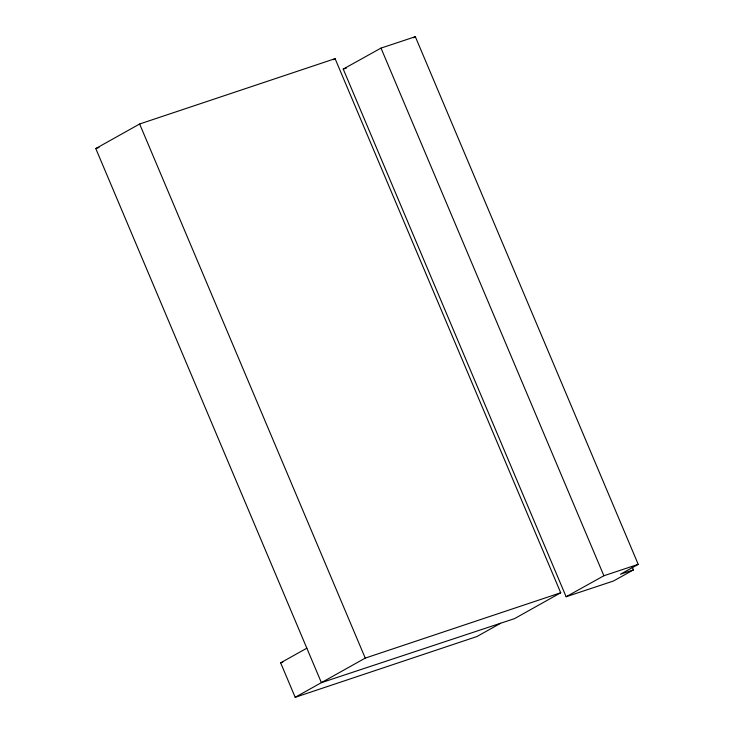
<?xml version="1.0" encoding="UTF-8"?>
<svg xmlns="http://www.w3.org/2000/svg" width="734" height="734" viewBox="0 0 734 734"><rect width="100%" height="100%" fill="white"/><g stroke="black" fill="none" stroke-linecap="round" stroke-linejoin="round"><path stroke-width="1.1" d="M95.778 148.543L139.634 124L335.089 58.656L560.712 592.769L514.506 618.634L321.391 682.648L95.778 148.543L99.026 147.461M333.126 59.757L335.089 58.656M500.643 623.267L476.935 636.534L295.196 697.3L280.645 662.839L306.84 648.186M295.196 697.3L365.248 658.104L560.712 592.769M633.442 569.914L613.468 581.016L566.125 596.742L343.237 69.088L381.001 48.105L415.334 36.7L638.222 564.345L620.441 574.227L633.442 569.914L632.102 566.749M413.361 37.801L415.334 36.7M566.125 596.742L603.889 575.75L638.222 564.345M280.645 662.839L282.81 662.114M343.237 69.088L346.466 68.014M381.001 48.105L603.889 575.75M139.634 124L365.248 658.104"/></g></svg>
